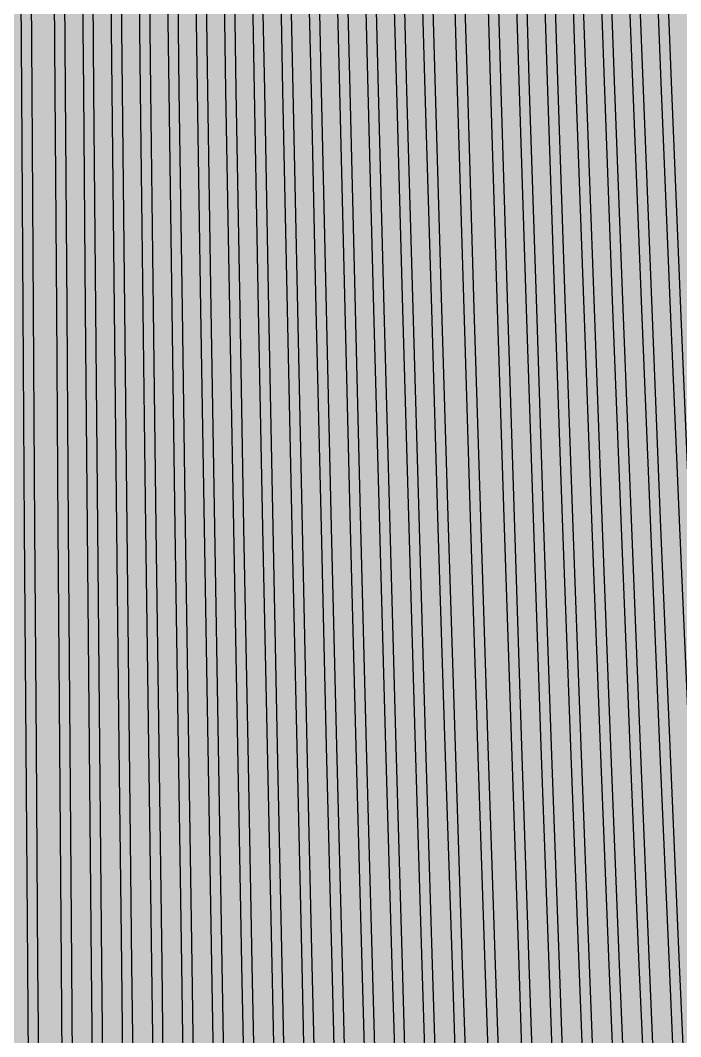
# Model space of a CAD drawing. Header units: metres. Extents: x -7231 to 10969, y -37556 to 1873.
# Drawn here: x 1691.5 to 1824.6, y -1606.2 to -1401.5 of the extents above; entities that cross this region are included whole.
import ezdxf

# ---------------------------------------------------------------- set-up
doc = ezdxf.new("R2010")
doc.units = ezdxf.units.M
doc.layers.add('Metal1', color=4, linetype='CONTINUOUS')
doc.layers.add('Polyimide', color=7, linetype='CONTINUOUS')

msp = doc.modelspace()

# ---------------------------------------------------------------- hatches: boundary and pattern name
at = {"layer": 'Polyimide'}
msp.add_hatch(color=7, dxfattribs=at).paths.add_polyline_path([(4065.69, -468), (4066.67, -501.99), (4068.51, -535.99), (4071.41, -569.99), (4075.54, -603.99), (4081.04, -637.99), (4088.01, -671.99), (4096.52, -705.98), (4106.62, -739.98), (4118.33, -773.98), (4131.63, -807.98), (4146.49, -841.98), (4162.87, -875.98), (4180.68, -909.97), (4199.83, -943.97), (4220.22, -977.97), (4241.73, -1011.97), (4264.21, -1045.97), (4287.52, -1079.96), (4311.51, -1113.96), (4336.01, -1147.96), (4360.86, -1181.96), (4385.88, -1215.96), (4410.89, -1249.96), (4435.74, -1283.95), (4460.24, -1317.95), (4484.23, -1351.95), (4507.54, -1385.95), (4530.02, -1419.95), (4551.53, -1453.94), (4571.92, -1487.94), (4591.07, -1521.94), (4608.88, -1555.94), (4625.26, -1589.94), (4640.12, -1623.94), (4653.42, -1657.93), (4665.13, -1691.93), (4675.23, -1725.93), (4683.74, -1759.93), (4690.71, -1793.93), (4696.21, -1827.93), (4700.34, -1861.92), (4703.24, -1895.92), (4705.08, -1929.92), (4706.06, -1963.92), (4706.44, -1997.92), (4706.5, -2031.91), (4706.5, -4793.02), (4709.95, -4838.39), (4720.22, -4882.71), (4737.08, -4924.98), (4760.13, -4964.2), (4788.85, -4999.49), (4822.58, -5030.03), (4860.53, -5055.12), (4901.85, -5074.18), (4901.85, -5074.18), (4970.68, -5105.23), (5034.7, -5145.26), (5092.76, -5193.54), (5143.8, -5249.19), (5186.89, -5311.2), (5221.24, -5378.44), (5246.23, -5449.69), (5261.41, -5523.66), (5266.5, -5599), (5261.41, -5674.34), (5246.23, -5748.31), (5221.24, -5819.56), (5186.89, -5886.8), (5143.8, -5948.81), (5092.76, -6004.46), (5034.7, -6052.74), (4970.68, -6092.77), (4901.85, -6123.82), (4860.53, -6142.88), (4822.58, -6167.97), (4788.85, -6198.51), (4760.13, -6233.8), (4737.08, -6273.02), (4720.22, -6315.29), (4709.95, -6359.61), (4706.5, -6404.98), (4706.5, -9221.52), (4709.95, -9266.88), (4720.22, -9311.21), (4737.08, -9353.47), (4760.13, -9392.7), (4788.85, -9427.98), (4822.58, -9458.52), (4860.53, -9483.61), (4901.85, -9502.67), (4970.68, -9533.72), (5034.7, -9573.75), (5092.76, -9622.03), (5143.8, -9677.68), (5186.89, -9739.69), (5221.24, -9806.94), (5246.23, -9878.19), (5261.41, -9952.16), (5266.5, -10027.49), (5261.41, -10102.83), (5246.23, -10176.8), (5221.24, -10248.05), (5186.89, -10315.3), (5143.8, -10377.31), (5092.76, -10432.96), (5034.7, -10481.24), (4970.68, -10521.27), (4901.85, -10552.32), (4860.53, -10571.38), (4822.58, -10596.46), (4788.85, -10627), (4760.13, -10662.29), (4737.08, -10701.52), (4720.22, -10743.78), (4709.95, -10788.1), (4706.5, -10833.47), (4706.5, -13650.01), (4709.95, -13695.38), (4720.22, -13739.7), (4737.08, -13781.96), (4760.13, -13821.19), (4788.85, -13856.48), (4822.58, -13887.02), (4860.53, -13912.11), (4901.85, -13931.17), (4970.68, -13962.22), (5034.7, -14002.25), (5092.76, -14050.53), (5143.8, -14106.18), (5186.89, -14168.19), (5221.24, -14235.43), (5246.23, -14306.68), (5261.41, -14380.65), (5266.5, -14455.99), (5261.41, -14531.33), (5246.23, -14605.29), (5221.24, -14676.55), (5186.89, -14743.79), (5143.8, -14805.8), (5092.76, -14861.45), (5034.7, -14909.73), (4970.68, -14949.76), (4901.85, -14980.81), (4860.53, -14999.87), (4822.58, -15024.96), (4788.85, -15055.5), (4760.13, -15090.79), (4737.08, -15130.01), (4720.22, -15172.27), (4709.95, -15216.6), (4706.5, -15261.97), (4706.5, -15455.99), (4720.95, -15750.04), (4764.14, -16041.26), (4835.68, -16326.84), (4934.86, -16604.04), (5060.74, -16870.18), (5212.09, -17122.7), (5387.47, -17359.17), (5585.18, -17577.31), (5803.32, -17775.02), (6039.79, -17950.4), (6292.31, -18101.75), (6558.45, -18227.63), (6835.65, -18326.81), (7121.23, -18398.34), (7412.45, -18441.54), (7706.5, -18455.99), (9969.01, -18455.99), (10047.42, -18459.84), (10125.08, -18471.36), (10201.23, -18490.44), (10275.15, -18516.89), (10346.12, -18550.45), (10413.46, -18590.81), (10476.52, -18637.58), (10534.69, -18690.3), (10587.41, -18748.47), (10634.18, -18811.53), (10674.54, -18878.87), (10708.11, -18949.84), (10734.56, -19023.76), (10753.63, -19099.92), (10765.15, -19177.58), (10769.01, -19255.99), (10769.01, -20895.8), (10730.24, -20951.41), (10694.6, -21009.08), (10662.21, -21068.63), (10633.17, -21129.89), (10607.55, -21192.66), (10585.45, -21256.74), (10566.93, -21321.96), (10552.05, -21388.09), (10540.84, -21454.95), (10533.35, -21522.33), (10529.6, -21590.02), (10529.6, -21657.81), (10533.35, -21725.5), (10540.84, -21792.87), (10552.05, -21859.73), (10566.93, -21925.87), (10585.45, -21991.08), (10607.55, -22055.17), (10633.17, -22117.94), (10662.21, -22179.19), (10694.6, -22238.74), (10730.24, -22296.41), (10769.01, -22352.03), (10769.01, -32454.24), (10728.74, -32510.49), (10691.72, -32568.92), (10658.05, -32629.35), (10627.85, -32691.58), (10601.2, -32755.42), (10578.21, -32820.67), (10558.93, -32887.1), (10543.44, -32954.52), (10531.77, -33022.71), (10523.97, -33091.44), (10520.07, -33160.51), (10520.07, -33229.69), (10523.97, -33298.75), (10531.77, -33367.49), (10543.44, -33435.67), (10558.93, -33503.09), (10578.21, -33569.53), (10601.2, -33634.77), (10627.85, -33698.61), (10658.05, -33760.85), (10691.72, -33821.28), (10728.74, -33879.71), (10769.01, -33935.96), (10769.01, -36556), (10765.15, -36634.41), (10753.63, -36712.07), (10734.56, -36788.23), (10708.11, -36862.15), (10674.54, -36933.12), (10634.18, -37000.46), (10587.41, -37063.51), (10534.69, -37121.69), (10476.52, -37174.41), (10413.46, -37221.18), (10346.12, -37261.54), (10275.15, -37295.1), (10201.23, -37321.55), (10125.08, -37340.63), (10047.42, -37352.15), (9969.01, -37356), (-6231.01, -37356), (-6309.42, -37352.15), (-6387.08, -37340.63), (-6463.23, -37321.55), (-6537.15, -37295.1), (-6608.12, -37261.54), (-6675.46, -37221.18), (-6738.52, -37174.41), (-6796.69, -37121.69), (-6849.41, -37063.51), (-6896.18, -37000.46), (-6936.54, -36933.12), (-6970.11, -36862.15), (-6996.56, -36788.23), (-7015.63, -36712.07), (-7027.15, -36634.41), (-7031.01, -36556), (-7031.01, -33936), (-6990.74, -33879.75), (-6953.7, -33821.31), (-6920.03, -33760.88), (-6889.82, -33698.64), (-6863.18, -33634.8), (-6840.18, -33569.55), (-6820.9, -33503.11), (-6805.4, -33435.69), (-6793.74, -33367.49), (-6785.94, -33298.75), (-6782.03, -33229.68), (-6782.03, -33160.5), (-6785.94, -33091.43), (-6793.74, -33022.69), (-6805.4, -32954.5), (-6820.9, -32887.07), (-6840.18, -32820.63), (-6863.18, -32755.39), (-6889.82, -32691.54), (-6920.03, -32629.3), (-6953.7, -32568.87), (-6990.74, -32510.43), (-7031.01, -32454.18), (-7031.01, -22364.83), (-6990.74, -22308.58), (-6953.7, -22250.14), (-6920.03, -22189.71), (-6889.82, -22127.47), (-6863.18, -22063.62), (-6840.18, -21998.38), (-6820.9, -21931.94), (-6805.4, -21864.51), (-6793.74, -21796.32), (-6785.94, -21727.58), (-6782.03, -21658.51), (-6782.03, -21589.33), (-6785.94, -21520.26), (-6793.74, -21451.52), (-6805.4, -21383.32), (-6820.9, -21315.9), (-6840.18, -21249.46), (-6863.18, -21184.21), (-6889.82, -21120.37), (-6920.03, -21058.13), (-6953.7, -20997.7), (-6990.74, -20939.26), (-7031.01, -20883.01), (-7031.01, -19255.99), (-7027.15, -19177.58), (-7015.63, -19099.92), (-6996.56, -19023.76), (-6970.11, -18949.84), (-6936.54, -18878.87), (-6896.18, -18811.53), (-6849.41, -18748.47), (-6796.69, -18690.3), (-6738.52, -18637.58), (-6675.46, -18590.81), (-6608.12, -18550.45), (-6537.15, -18516.89), (-6463.23, -18490.44), (-6387.08, -18471.36), (-6309.42, -18459.84), (-6231.01, -18455.99), (-3968.5, -18455.99), (-3674.45, -18441.54), (-3383.23, -18398.34), (-3097.65, -18326.81), (-2820.45, -18227.63), (-2554.31, -18101.75), (-2301.79, -17950.4), (-2065.32, -17775.02), (-1847.18, -17577.31), (-1649.47, -17359.17), (-1474.09, -17122.7), (-1322.74, -16870.18), (-1196.86, -16604.04), (-1097.68, -16326.84), (-1026.14, -16041.26), (-982.95, -15750.04), (-968.5, -15455.99), (-968.5, -15261.97), (-971.95, -15216.6), (-982.22, -15172.27), (-999.08, -15130.01), (-1022.13, -15090.79), (-1050.85, -15055.5), (-1084.58, -15024.96), (-1122.53, -14999.87), (-1163.85, -14980.81), (-1232.68, -14949.76), (-1296.7, -14909.73), (-1354.76, -14861.45), (-1405.8, -14805.8), (-1448.89, -14743.79), (-1483.24, -14676.55), (-1508.23, -14605.29), (-1523.41, -14531.33), (-1528.5, -14455.99), (-1523.41, -14380.65), (-1508.23, -14306.68), (-1483.24, -14235.43), (-1448.89, -14168.19), (-1405.8, -14106.18), (-1354.76, -14050.53), (-1296.7, -14002.25), (-1232.68, -13962.22), (-1163.85, -13931.17), (-1122.53, -13912.11), (-1084.58, -13887.02), (-1050.85, -13856.48), (-1022.13, -13821.19), (-999.08, -13781.96), (-982.22, -13739.7), (-971.95, -13695.38), (-968.5, -13650.01), (-968.5, -12309.64), (-971.95, -12264.27), (-982.22, -12219.94), (-999.08, -12177.68), (-1022.13, -12138.46), (-1050.85, -12103.17), (-1084.58, -12072.63), (-1122.53, -12047.54), (-1163.85, -12028.48), (-1232.68, -11997.43), (-1296.7, -11957.4), (-1354.76, -11909.12), (-1405.8, -11853.47), (-1448.89, -11791.46), (-1483.24, -11724.22), (-1508.23, -11652.96), (-1523.41, -11579), (-1528.5, -11503.66), (-1523.41, -11428.32), (-1508.23, -11354.35), (-1483.24, -11283.1), (-1448.89, -11215.86), (-1405.8, -11153.85), (-1354.76, -11098.2), (-1296.7, -11049.92), (-1232.68, -11009.89), (-1163.85, -10978.84), (-1122.53, -10959.78), (-1084.58, -10934.69), (-1050.85, -10904.15), (-1022.13, -10868.86), (-999.08, -10829.63), (-982.22, -10787.37), (-971.95, -10743.05), (-968.5, -10697.68), (-968.5, -9357.31), (-971.95, -9311.94), (-982.22, -9267.62), (-999.08, -9225.35), (-1022.13, -9186.13), (-1050.85, -9150.84), (-1084.58, -9120.3), (-1122.53, -9095.21), (-1163.85, -9076.15), (-1163.85, -9076.15), (-1232.68, -9045.1), (-1296.7, -9005.07), (-1354.76, -8956.79), (-1405.8, -8901.14), (-1448.89, -8839.13), (-1483.24, -8771.89), (-1508.23, -8700.64), (-1523.41, -8626.67), (-1528.5, -8551.33), (-1523.41, -8475.99), (-1508.23, -8402.02), (-1483.24, -8330.77), (-1448.89, -8263.53), (-1405.8, -8201.52), (-1354.76, -8145.87), (-1296.7, -8097.59), (-1232.68, -8057.56), (-1163.85, -8026.51), (-1163.85, -8026.51), (-1122.53, -8007.45), (-1084.58, -7982.36), (-1050.85, -7951.82), (-1022.13, -7916.53), (-999.08, -7877.31), (-982.22, -7835.04), (-971.95, -7790.72), (-968.5, -7745.35), (-968.5, -6404.98), (-971.95, -6359.61), (-982.22, -6315.29), (-999.08, -6273.02), (-1022.13, -6233.8), (-1050.85, -6198.51), (-1084.58, -6167.97), (-1122.53, -6142.88), (-1163.85, -6123.82), (-1163.85, -6123.82), (-1232.68, -6092.77), (-1296.7, -6052.74), (-1354.76, -6004.46), (-1405.8, -5948.81), (-1448.89, -5886.8), (-1483.24, -5819.56), (-1508.23, -5748.31), (-1523.41, -5674.34), (-1528.5, -5599), (-1523.41, -5523.66), (-1508.23, -5449.69), (-1483.24, -5378.44), (-1448.89, -5311.2), (-1405.8, -5249.19), (-1354.76, -5193.54), (-1296.7, -5145.26), (-1232.68, -5105.23), (-1163.85, -5074.18), (-1163.85, -5074.18), (-1122.53, -5055.12), (-1084.58, -5030.03), (-1050.85, -4999.49), (-1022.13, -4964.2), (-999.08, -4924.98), (-982.22, -4882.71), (-971.95, -4838.39), (-968.5, -4793.02), (-968.5, -2031.91), (-968.44, -1997.92), (-968.06, -1963.92), (-967.05, -1929.92), (-965.18, -1895.92), (-962.22, -1861.92), (-958.01, -1827.93), (-952.41, -1793.93), (-945.31, -1759.93), (-936.64, -1725.93), (-926.35, -1691.93), (-914.43, -1657.93), (-900.88, -1623.94), (-885.74, -1589.94), (-869.05, -1555.94), (-850.91, -1521.94), (-831.4, -1487.94), (-810.63, -1453.94), (-788.72, -1419.95), (-765.82, -1385.95), (-742.07, -1351.95), (-717.63, -1317.95), (-692.67, -1283.95), (-667.36, -1249.96), (-641.88, -1215.96), (-616.39, -1181.96), (-591.08, -1147.96), (-566.12, -1113.96), (-541.68, -1079.96), (-517.93, -1045.97), (-495.03, -1011.97), (-473.12, -977.97), (-452.35, -943.97), (-432.84, -909.97), (-414.7, -875.98), (-398.01, -841.98), (-382.87, -807.98), (-369.32, -773.98), (-357.4, -739.98), (-347.11, -705.98), (-338.44, -671.99), (-331.34, -637.99), (-325.74, -603.99), (-321.53, -569.99), (-318.57, -535.99), (-316.7, -501.99), (-315.69, -468), (-315.31, -434), (-315.25, -400), (-315.25, 401), (-315.25, 451), (-315.25, 1644), (-270.25, 1644), (-270.03, 1637.13), (-269.35, 1630.29), (-268.23, 1623.52), (-266.67, 1616.82), (-264.68, 1610.25), (-262.26, 1603.82), (-259.42, 1597.56), (-256.18, 1591.5), (-252.55, 1585.67), (-248.55, 1580.08), (-244.19, 1574.77), (-239.5, 1569.75), (-234.48, 1565.06), (-229.17, 1560.7), (-223.58, 1556.7), (-217.75, 1553.07), (-211.69, 1549.83), (-205.43, 1546.99), (-199, 1544.57), (-192.43, 1542.58), (-185.73, 1541.02), (-178.96, 1539.9), (-172.12, 1539.22), (-165.25, 1539), (-158.38, 1539.22), (-151.54, 1539.9), (-144.77, 1541.02), (-138.07, 1542.58), (-131.5, 1544.57), (-125.07, 1546.99), (-118.81, 1549.83), (-112.75, 1553.07), (-106.92, 1556.7), (-101.33, 1560.7), (-96.02, 1565.06), (-91, 1569.75), (-86.31, 1574.77), (-81.95, 1580.08), (-77.95, 1585.67), (-74.32, 1591.5), (-71.08, 1597.56), (-68.24, 1603.82), (-65.82, 1610.25), (-63.83, 1616.82), (-62.27, 1623.52), (-61.15, 1630.29), (-60.47, 1637.13), (-60.25, 1644), (1853, 1644), (1853, 1573), (3815.25, 1573), (3815.46, 1579.54), (3816.11, 1586.05), (3817.17, 1592.51), (3818.66, 1598.88), (3820.56, 1605.14), (3822.86, 1611.27), (3825.56, 1617.23), (3828.65, 1623), (3832.1, 1628.56), (3835.91, 1633.88), (3840.07, 1638.93), (3844.54, 1643.71), (3849.32, 1648.18), (3854.37, 1652.34), (3859.69, 1656.15), (3865.25, 1659.6), (3871.02, 1662.69), (3876.98, 1665.39), (3883.11, 1667.69), (3889.37, 1669.59), (3895.74, 1671.08), (3902.2, 1672.14), (3908.71, 1672.79), (3915.25, 1673), (3921.79, 1672.79), (3928.3, 1672.14), (3934.76, 1671.08), (3941.13, 1669.59), (3947.39, 1667.69), (3953.52, 1665.39), (3959.48, 1662.69), (3965.25, 1659.6), (3970.81, 1656.15), (3976.13, 1652.34), (3981.18, 1648.18), (3985.96, 1643.71), (3990.43, 1638.93), (3994.59, 1633.88), (3998.4, 1628.56), (4001.85, 1623), (4004.94, 1617.23), (4007.64, 1611.27), (4009.94, 1605.14), (4011.84, 1598.88), (4013.33, 1592.51), (4014.39, 1586.05), (4015.04, 1579.54), (4015.25, 1573), (4065.25, 1573), (4065.25, 451), (4065.25, 401), (4065.25, -400), (4065.31, -434), (4065.69, -468)])

# ---------------------------------------------------------------- linework, layer by layer
at = {"layer": 'Metal1'}
for points in [[(1696.5, -16631.91), (1696.5, -2031.92), (1696.15, -1987.9), (1695.79, -1943.88), (1695.44, -1899.87), (1695.08, -1855.85), (1694.73, -1811.83), (1694.37, -1767.81), (1694.02, -1723.79), (1693.67, -1679.77), (1693.34, -1635.75), (1693.01, -1591.73), (1692.7, -1547.71), (1692.39, -1503.69), (1692.1, -1459.67), (1691.81, -1415.65), (1691.54, -1371.63)], [(1693.54, -1371.62), (1693.81, -1415.64), (1694.1, -1459.66), (1694.39, -1503.68), (1694.7, -1547.7), (1695.01, -1591.72), (1695.34, -1635.74), (1695.67, -1679.75), (1696.02, -1723.77), (1696.37, -1767.79), (1696.73, -1811.81), (1697.08, -1855.83), (1697.44, -1899.85), (1697.79, -1943.87), (1698.15, -1987.89), (1698.5, -2031.91), (1698.5, -16631.91)], [(1703.5, -16631.91), (1703.5, -2031.92), (1703.13, -1987.9), (1702.75, -1943.89), (1702.38, -1899.87), (1702, -1855.85), (1701.63, -1811.83), (1701.26, -1767.81), (1700.88, -1723.79), (1700.52, -1679.77), (1700.17, -1635.75), (1699.82, -1591.73), (1699.49, -1547.71), (1699.17, -1503.69), (1698.86, -1459.67), (1698.56, -1415.65), (1698.27, -1371.64)], [(1700.27, -1371.62), (1700.56, -1415.64), (1700.86, -1459.66), (1701.17, -1503.68), (1701.49, -1547.7), (1701.82, -1591.72), (1702.17, -1635.74), (1702.52, -1679.75), (1702.88, -1723.77), (1703.26, -1767.79), (1703.63, -1811.81), (1704, -1855.83), (1704.38, -1899.85), (1704.75, -1943.87), (1705.13, -1987.89), (1705.5, -2031.91), (1705.5, -16631.91)], [(1710.5, -16631.91), (1710.5, -2031.92), (1710.03, -1987.91), (1709.56, -1943.89), (1709.09, -1899.87), (1708.62, -1855.85), (1708.15, -1811.83), (1707.68, -1767.81), (1707.21, -1723.79), (1706.75, -1679.77), (1706.31, -1635.75), (1705.88, -1591.73), (1705.46, -1547.71), (1705.06, -1503.7), (1704.67, -1459.68), (1704.29, -1415.66), (1703.93, -1371.64)], [(1705.93, -1371.62), (1706.29, -1415.64), (1706.67, -1459.66), (1707.06, -1503.68), (1707.46, -1547.7), (1707.88, -1591.71), (1708.31, -1635.73), (1708.75, -1679.75), (1709.21, -1723.77), (1709.68, -1767.79), (1710.15, -1811.81), (1710.62, -1855.83), (1711.09, -1899.85), (1711.56, -1943.87), (1712.03, -1987.88), (1712.5, -2031.91), (1712.5, -16631.91)], [(1717.5, -16631.91), (1717.5, -2031.92), (1716.93, -1987.91), (1716.37, -1943.89), (1715.8, -1899.87), (1715.24, -1855.85), (1714.67, -1811.83), (1714.11, -1767.81), (1713.54, -1723.79), (1712.99, -1679.77), (1712.46, -1635.76), (1711.94, -1591.74), (1711.44, -1547.72), (1710.95, -1503.7), (1710.48, -1459.68), (1710.03, -1415.66), (1709.59, -1371.64)], [(1711.59, -1371.62), (1712.03, -1415.64), (1712.48, -1459.66), (1712.95, -1503.68), (1713.44, -1547.69), (1713.94, -1591.71), (1714.46, -1635.73), (1714.99, -1679.75), (1715.54, -1723.77), (1716.11, -1767.79), (1716.67, -1811.81), (1717.24, -1855.83), (1717.8, -1899.84), (1718.37, -1943.86), (1718.93, -1987.88), (1719.5, -2031.91), (1719.5, -16631.91)], [(1724.5, -16631.91), (1724.5, -2031.92), (1723.84, -1987.91), (1723.18, -1943.89), (1722.52, -1899.87), (1721.85, -1855.85), (1721.19, -1811.83), (1720.53, -1767.82), (1719.87, -1723.8), (1719.23, -1679.78), (1718.6, -1635.76), (1718, -1591.74), (1717.41, -1547.72), (1716.84, -1503.7), (1716.29, -1459.68), (1715.76, -1415.66), (1715.25, -1371.64)], [(1717.25, -1371.62), (1717.76, -1415.64), (1718.29, -1459.65), (1718.84, -1503.67), (1719.41, -1547.69), (1720, -1591.71), (1720.6, -1635.73), (1721.23, -1679.75), (1721.87, -1723.77), (1722.53, -1767.79), (1723.19, -1811.8), (1723.85, -1855.82), (1724.52, -1899.84), (1725.18, -1943.86), (1725.84, -1987.88), (1726.5, -2031.91), (1726.5, -16631.91)], [(1731.5, -16631.91), (1731.5, -2031.92), (1730.74, -1987.91), (1729.99, -1943.89), (1729.23, -1899.87), (1728.47, -1855.86), (1727.71, -1811.84), (1726.96, -1767.82), (1726.2, -1723.8), (1725.46, -1679.78), (1724.75, -1635.76), (1724.05, -1591.74), (1723.38, -1547.72), (1722.73, -1503.7), (1722.1, -1459.68), (1721.49, -1415.66), (1720.91, -1371.64)], [(1722.91, -1371.62), (1723.49, -1415.63), (1724.1, -1459.65), (1724.73, -1503.67), (1725.38, -1547.69), (1726.05, -1591.71), (1726.75, -1635.73), (1727.46, -1679.75), (1728.2, -1723.76), (1728.96, -1767.78), (1729.71, -1811.8), (1730.47, -1855.82), (1731.23, -1899.84), (1731.99, -1943.86), (1732.74, -1987.88), (1733.5, -2031.91), (1733.5, -16631.91)], [(1738.5, -16631.91), (1738.5, -2031.92), (1737.65, -1987.92), (1736.79, -1943.9), (1735.94, -1899.88), (1735.09, -1855.86), (1734.23, -1811.84), (1733.38, -1767.82), (1732.53, -1723.8), (1731.7, -1679.78), (1730.89, -1635.76), (1730.11, -1591.74), (1729.35, -1547.72), (1728.62, -1503.7), (1727.91, -1459.68), (1727.23, -1415.66), (1726.56, -1371.64)], [(1728.56, -1371.61), (1729.23, -1415.63), (1729.91, -1459.65), (1730.62, -1503.67), (1731.35, -1547.69), (1732.11, -1591.71), (1732.89, -1635.73), (1733.7, -1679.74), (1734.53, -1723.76), (1735.38, -1767.78), (1736.23, -1811.8), (1737.09, -1855.82), (1737.94, -1899.84), (1738.79, -1943.86), (1739.65, -1987.88), (1740.5, -2031.91), (1740.5, -16631.91)], [(1745.5, -16631.91), (1745.5, -2031.93), (1744.55, -1987.92), (1743.6, -1943.9), (1742.65, -1899.88), (1741.7, -1855.86), (1740.75, -1811.84), (1739.81, -1767.82), (1738.86, -1723.8), (1737.93, -1679.78), (1737.04, -1635.76), (1736.17, -1591.74), (1735.33, -1547.72), (1734.51, -1503.7), (1733.72, -1459.68), (1732.96, -1415.66), (1732.22, -1371.65)], [(1734.22, -1371.61), (1734.96, -1415.63), (1735.72, -1459.65), (1736.51, -1503.67), (1737.33, -1547.69), (1738.17, -1591.7), (1739.04, -1635.72), (1739.93, -1679.74), (1740.86, -1723.76), (1741.8, -1767.78), (1742.75, -1811.8), (1743.7, -1855.82), (1744.65, -1899.84), (1745.6, -1943.86), (1746.55, -1987.87), (1747.5, -2031.9), (1747.5, -16631.91)], [(1752.5, -16631.91), (1752.5, -2031.93), (1751.46, -1987.92), (1750.41, -1943.9), (1749.37, -1899.88), (1748.32, -1855.86), (1747.28, -1811.84), (1746.23, -1767.82), (1745.19, -1723.8), (1744.17, -1679.79), (1743.18, -1635.77), (1742.23, -1591.75), (1741.3, -1547.73), (1740.4, -1503.71), (1739.53, -1459.69), (1738.69, -1415.67), (1737.88, -1371.65)], [(1739.88, -1371.61), (1740.69, -1415.63), (1741.53, -1459.65), (1742.4, -1503.67), (1743.3, -1547.68), (1744.22, -1591.7), (1745.18, -1635.72), (1746.17, -1679.74), (1747.19, -1723.76), (1748.23, -1767.78), (1749.27, -1811.8), (1750.32, -1855.81), (1751.36, -1899.83), (1752.41, -1943.85), (1753.45, -1987.87), (1754.5, -2031.9), (1754.5, -16631.91)], [(1759.5, -16631.91), (1759.5, -2031.93), (1758.36, -1987.92), (1757.22, -1943.9), (1756.08, -1899.88), (1754.94, -1855.86), (1753.8, -1811.85), (1752.65, -1767.83), (1751.52, -1723.81), (1750.4, -1679.79), (1749.33, -1635.77), (1748.28, -1591.75), (1747.27, -1547.73), (1746.29, -1503.71), (1745.34, -1459.69), (1744.43, -1415.67), (1743.54, -1371.65)], [(1745.54, -1371.61), (1746.43, -1415.63), (1747.34, -1459.65), (1748.29, -1503.66), (1749.27, -1547.68), (1750.28, -1591.7), (1751.33, -1635.72), (1752.4, -1679.74), (1753.52, -1723.76), (1754.65, -1767.77), (1755.8, -1811.79), (1756.94, -1855.81), (1758.08, -1899.83), (1759.22, -1943.85), (1760.36, -1987.87), (1761.5, -2031.9), (1761.5, -16631.91)], [(1766.5, -16631.91), (1766.5, -2031.93), (1765.26, -1987.92), (1764.03, -1943.9), (1762.79, -1899.89), (1761.55, -1855.87), (1760.32, -1811.85), (1759.08, -1767.83), (1757.85, -1723.81), (1756.64, -1679.79), (1755.47, -1635.77), (1754.34, -1591.75), (1753.24, -1547.73), (1752.18, -1503.71), (1751.15, -1459.69), (1750.16, -1415.67), (1749.2, -1371.65)], [(1751.2, -1371.61), (1752.16, -1415.63), (1753.15, -1459.64), (1754.18, -1503.66), (1755.24, -1547.68), (1756.34, -1591.7), (1757.47, -1635.72), (1758.64, -1679.74), (1759.84, -1723.75), (1761.08, -1767.77), (1762.32, -1811.79), (1763.55, -1855.81), (1764.79, -1899.83), (1766.03, -1943.85), (1767.26, -1987.87), (1768.5, -2031.9), (1768.5, -16631.91)], [(1773.5, -16631.91), (1773.5, -2031.93), (1772.17, -1987.93), (1770.84, -1943.91), (1769.5, -1899.89), (1768.17, -1855.87), (1766.84, -1811.85), (1765.5, -1767.83), (1764.17, -1723.81), (1762.88, -1679.79), (1761.62, -1635.77), (1760.4, -1591.75), (1759.22, -1547.73), (1758.07, -1503.71), (1756.96, -1459.69), (1755.89, -1415.67), (1754.86, -1371.65)], [(1756.86, -1371.61), (1757.89, -1415.62), (1758.96, -1459.64), (1760.07, -1503.66), (1761.21, -1547.68), (1762.4, -1591.7), (1763.62, -1635.72), (1764.88, -1679.73), (1766.17, -1723.75), (1767.5, -1767.77), (1768.84, -1811.79), (1770.17, -1855.81), (1771.5, -1899.83), (1772.83, -1943.85), (1774.17, -1987.87), (1775.5, -2031.9), (1775.5, -16631.91)], [(1780.5, -16631.91), (1780.5, -2031.93), (1779.07, -1987.93), (1777.64, -1943.91), (1776.21, -1899.89), (1774.79, -1855.87), (1773.36, -1811.85), (1771.93, -1767.83), (1770.5, -1723.81), (1769.11, -1679.79), (1767.76, -1635.77), (1766.45, -1591.75), (1765.19, -1547.73), (1763.96, -1503.71), (1762.77, -1459.69), (1761.63, -1415.67), (1760.52, -1371.65)], [(1762.52, -1371.6), (1763.63, -1415.62), (1764.77, -1459.64), (1765.96, -1503.66), (1767.19, -1547.68), (1768.45, -1591.69), (1769.76, -1635.71), (1771.11, -1679.73), (1772.5, -1723.75), (1773.93, -1767.77), (1775.36, -1811.79), (1776.79, -1855.81), (1778.21, -1899.83), (1779.64, -1943.84), (1781.07, -1987.86), (1782.5, -2031.9), (1782.5, -16631.91)], [(1787.5, -16631.91), (1787.5, -2031.93), (1785.98, -1987.93), (1784.45, -1943.91), (1782.93, -1899.89), (1781.4, -1855.87), (1779.88, -1811.85), (1778.35, -1767.83), (1776.83, -1723.82), (1775.35, -1679.8), (1773.91, -1635.78), (1772.51, -1591.76), (1771.16, -1547.74), (1769.85, -1503.72), (1768.59, -1459.7), (1767.36, -1415.68), (1766.18, -1371.66)], [(1768.18, -1371.6), (1769.36, -1415.62), (1770.58, -1459.64), (1771.85, -1503.66), (1773.16, -1547.67), (1774.51, -1591.69), (1775.91, -1635.71), (1777.35, -1679.73), (1778.83, -1723.75), (1780.35, -1767.77), (1781.88, -1811.78), (1783.4, -1855.8), (1784.93, -1899.82), (1786.45, -1943.84), (1787.97, -1987.86), (1789.5, -2031.9), (1789.5, -16631.91)], [(1794.5, -16631.91), (1794.5, -2031.93), (1792.88, -1987.93), (1791.26, -1943.91), (1789.64, -1899.89), (1788.02, -1855.88), (1786.4, -1811.86), (1784.78, -1767.84), (1783.16, -1723.82), (1781.58, -1679.8), (1780.05, -1635.78), (1778.57, -1591.76), (1777.13, -1547.74), (1775.74, -1503.72), (1774.4, -1459.7), (1773.09, -1415.68), (1771.84, -1371.66)], [(1773.84, -1371.6), (1775.09, -1415.62), (1776.39, -1459.64), (1777.74, -1503.65), (1779.13, -1547.67), (1780.57, -1591.69), (1782.05, -1635.71), (1783.58, -1679.73), (1785.16, -1723.75), (1786.78, -1767.76), (1788.4, -1811.78), (1790.02, -1855.8), (1791.64, -1899.82), (1793.26, -1943.84), (1794.88, -1987.86), (1796.5, -2031.9), (1796.5, -16631.91)], [(1801.5, -16631.91), (1801.5, -2031.93), (1799.84, -1987.93), (1798.18, -1943.91), (1796.52, -1899.9), (1794.87, -1855.88), (1793.21, -1811.86), (1791.55, -1767.84), (1789.89, -1723.82), (1788.28, -1679.8), (1786.71, -1635.78), (1785.19, -1591.76), (1783.72, -1547.74), (1782.3, -1503.72), (1780.92, -1459.7), (1779.59, -1415.68), (1778.3, -1371.66)], [(1780.3, -1371.6), (1781.59, -1415.62), (1782.92, -1459.64), (1784.3, -1503.65), (1785.72, -1547.67), (1787.19, -1591.69), (1788.71, -1635.71), (1790.28, -1679.73), (1791.89, -1723.74), (1793.55, -1767.76), (1795.21, -1811.78), (1796.86, -1855.8), (1798.52, -1899.82), (1800.18, -1943.84), (1801.84, -1987.86), (1803.5, -2031.9), (1803.5, -16631.91)], [(1808.5, -16631.91), (1808.5, -2031.93), (1806.82, -1987.93), (1805.15, -1943.91), (1803.47, -1899.9), (1801.79, -1855.88), (1800.11, -1811.86), (1798.43, -1767.84), (1796.76, -1723.82), (1795.12, -1679.8), (1793.54, -1635.78), (1792, -1591.76), (1790.52, -1547.74), (1789.08, -1503.72), (1787.68, -1459.7), (1786.33, -1415.68), (1785.03, -1371.66)], [(1787.03, -1371.6), (1788.33, -1415.62), (1789.68, -1459.64), (1791.07, -1503.65), (1792.52, -1547.67), (1794, -1591.69), (1795.54, -1635.71), (1797.12, -1679.73), (1798.76, -1723.74), (1800.43, -1767.76), (1802.11, -1811.78), (1803.79, -1855.8), (1805.47, -1899.82), (1807.14, -1943.84), (1808.82, -1987.86), (1810.5, -2031.9), (1810.5, -16631.91)], [(1815.5, -16631.91), (1815.5, -2031.93), (1813.73, -1987.94), (1811.95, -1943.92), (1810.18, -1899.9), (1808.41, -1855.88), (1806.63, -1811.86), (1804.86, -1767.84), (1803.09, -1723.82), (1801.36, -1679.8), (1799.69, -1635.78), (1798.06, -1591.76), (1796.49, -1547.74), (1794.97, -1503.72), (1793.49, -1459.7), (1792.07, -1415.68), (1790.69, -1371.66)], [(1792.69, -1371.6), (1794.07, -1415.62), (1795.49, -1459.63), (1796.96, -1503.65), (1798.49, -1547.67), (1800.06, -1591.69), (1801.68, -1635.71), (1803.36, -1679.72), (1805.09, -1723.74), (1806.86, -1767.76), (1808.63, -1811.78), (1810.4, -1855.8), (1812.18, -1899.82), (1813.95, -1943.84), (1815.73, -1987.86), (1817.5, -2031.89), (1817.5, -16631.91)], [(1822.5, -16631.91), (1822.5, -2031.94), (1820.63, -1987.94), (1818.76, -1943.92), (1816.89, -1899.9), (1815.02, -1855.88), (1813.15, -1811.86), (1811.28, -1767.84), (1809.42, -1723.82), (1807.6, -1679.8), (1805.83, -1635.78), (1804.12, -1591.76), (1802.46, -1547.74), (1800.86, -1503.72), (1799.3, -1459.7), (1797.8, -1415.68), (1796.35, -1371.66)], [(1798.35, -1371.6), (1799.8, -1415.61), (1801.3, -1459.63), (1802.85, -1503.65), (1804.46, -1547.67), (1806.12, -1591.69), (1807.83, -1635.7), (1809.59, -1679.72), (1811.42, -1723.74), (1813.28, -1767.76), (1815.15, -1811.78), (1817.02, -1855.8), (1818.89, -1899.82), (1820.76, -1943.83), (1822.63, -1987.85), (1824.5, -2031.89), (1824.5, -16631.91)], [(1829.5, -16631.91), (1829.5, -2031.94), (1827.54, -1987.94), (1825.57, -1943.92), (1823.6, -1899.9), (1821.64, -1855.88), (1819.67, -1811.86), (1817.71, -1767.84), (1815.75, -1723.83), (1813.83, -1679.81), (1811.98, -1635.78), (1810.18, -1591.76), (1808.43, -1547.74), (1806.75, -1503.72), (1805.11, -1459.7), (1803.53, -1415.68), (1802.01, -1371.66)], [(1804.01, -1371.59), (1805.53, -1415.61), (1807.11, -1459.63), (1808.74, -1503.65), (1810.43, -1547.67), (1812.17, -1591.68), (1813.97, -1635.7), (1815.83, -1679.72), (1817.74, -1723.74), (1819.71, -1767.76), (1821.67, -1811.77), (1823.64, -1855.79), (1825.6, -1899.81), (1827.57, -1943.83), (1829.53, -1987.85), (1831.5, -2031.89), (1831.5, -16631.91)], [(1836.5, -16631.91), (1836.5, -2031.94), (1834.44, -1987.94), (1832.38, -1943.92), (1830.32, -1899.9), (1828.26, -1855.89), (1826.19, -1811.87), (1824.13, -1767.85), (1822.08, -1723.83), (1820.07, -1679.81), (1818.12, -1635.79), (1816.23, -1591.77), (1814.41, -1547.75), (1812.64, -1503.73), (1810.92, -1459.71), (1809.27, -1415.68), (1807.67, -1371.66)], [(1809.67, -1371.59), (1811.27, -1415.61), (1812.92, -1459.63), (1814.63, -1503.65), (1816.4, -1547.66), (1818.23, -1591.68), (1820.12, -1635.7), (1822.07, -1679.72), (1824.07, -1723.74), (1826.13, -1767.75), (1828.19, -1811.77), (1830.25, -1855.79), (1832.31, -1899.81), (1834.38, -1943.83), (1836.44, -1987.85), (1838.5, -2031.89), (1838.5, -16631.91)], [(1843.5, -16631.91), (1843.5, -2031.94), (1841.34, -1987.94), (1839.19, -1943.93), (1837.03, -1899.91), (1834.87, -1855.89), (1832.72, -1811.87), (1830.56, -1767.85), (1828.41, -1723.83), (1826.3, -1679.81), (1824.27, -1635.79), (1822.29, -1591.77), (1820.38, -1547.75), (1818.53, -1503.73), (1816.73, -1459.71), (1815, -1415.69), (1813.33, -1371.67)], [(1815.33, -1371.59), (1817, -1415.61), (1818.73, -1459.63), (1820.52, -1503.64), (1822.38, -1547.66), (1824.29, -1591.68), (1826.26, -1635.7), (1828.3, -1679.72), (1830.4, -1723.73), (1832.56, -1767.75), (1834.71, -1811.77), (1836.87, -1855.79), (1839.03, -1899.81), (1841.18, -1943.83), (1843.34, -1987.85), (1845.5, -2031.89), (1845.5, -16631.91)], [(1850.5, -16631.91), (1850.5, -2031.94), (1848.25, -1987.95), (1846, -1943.93), (1843.74, -1899.91), (1841.49, -1855.89), (1839.24, -1811.87), (1836.98, -1767.85), (1834.73, -1723.83), (1832.54, -1679.81), (1830.41, -1635.79), (1828.35, -1591.77), (1826.35, -1547.75), (1824.42, -1503.73), (1822.54, -1459.71), (1820.74, -1415.69), (1818.99, -1371.67)], [(1820.99, -1371.59), (1822.73, -1415.61), (1824.54, -1459.63), (1826.41, -1503.64), (1828.35, -1547.66), (1830.35, -1591.68), (1832.41, -1635.7), (1834.54, -1679.71), (1836.73, -1723.73), (1838.98, -1767.75), (1841.23, -1811.77), (1843.49, -1855.79), (1845.74, -1899.81), (1847.99, -1943.83), (1850.25, -1987.84), (1852.5, -2031.89), (1852.5, -16631.91)]]:
    msp.add_lwpolyline(points, dxfattribs=at)

doc.saveas('drawing.dxf')
